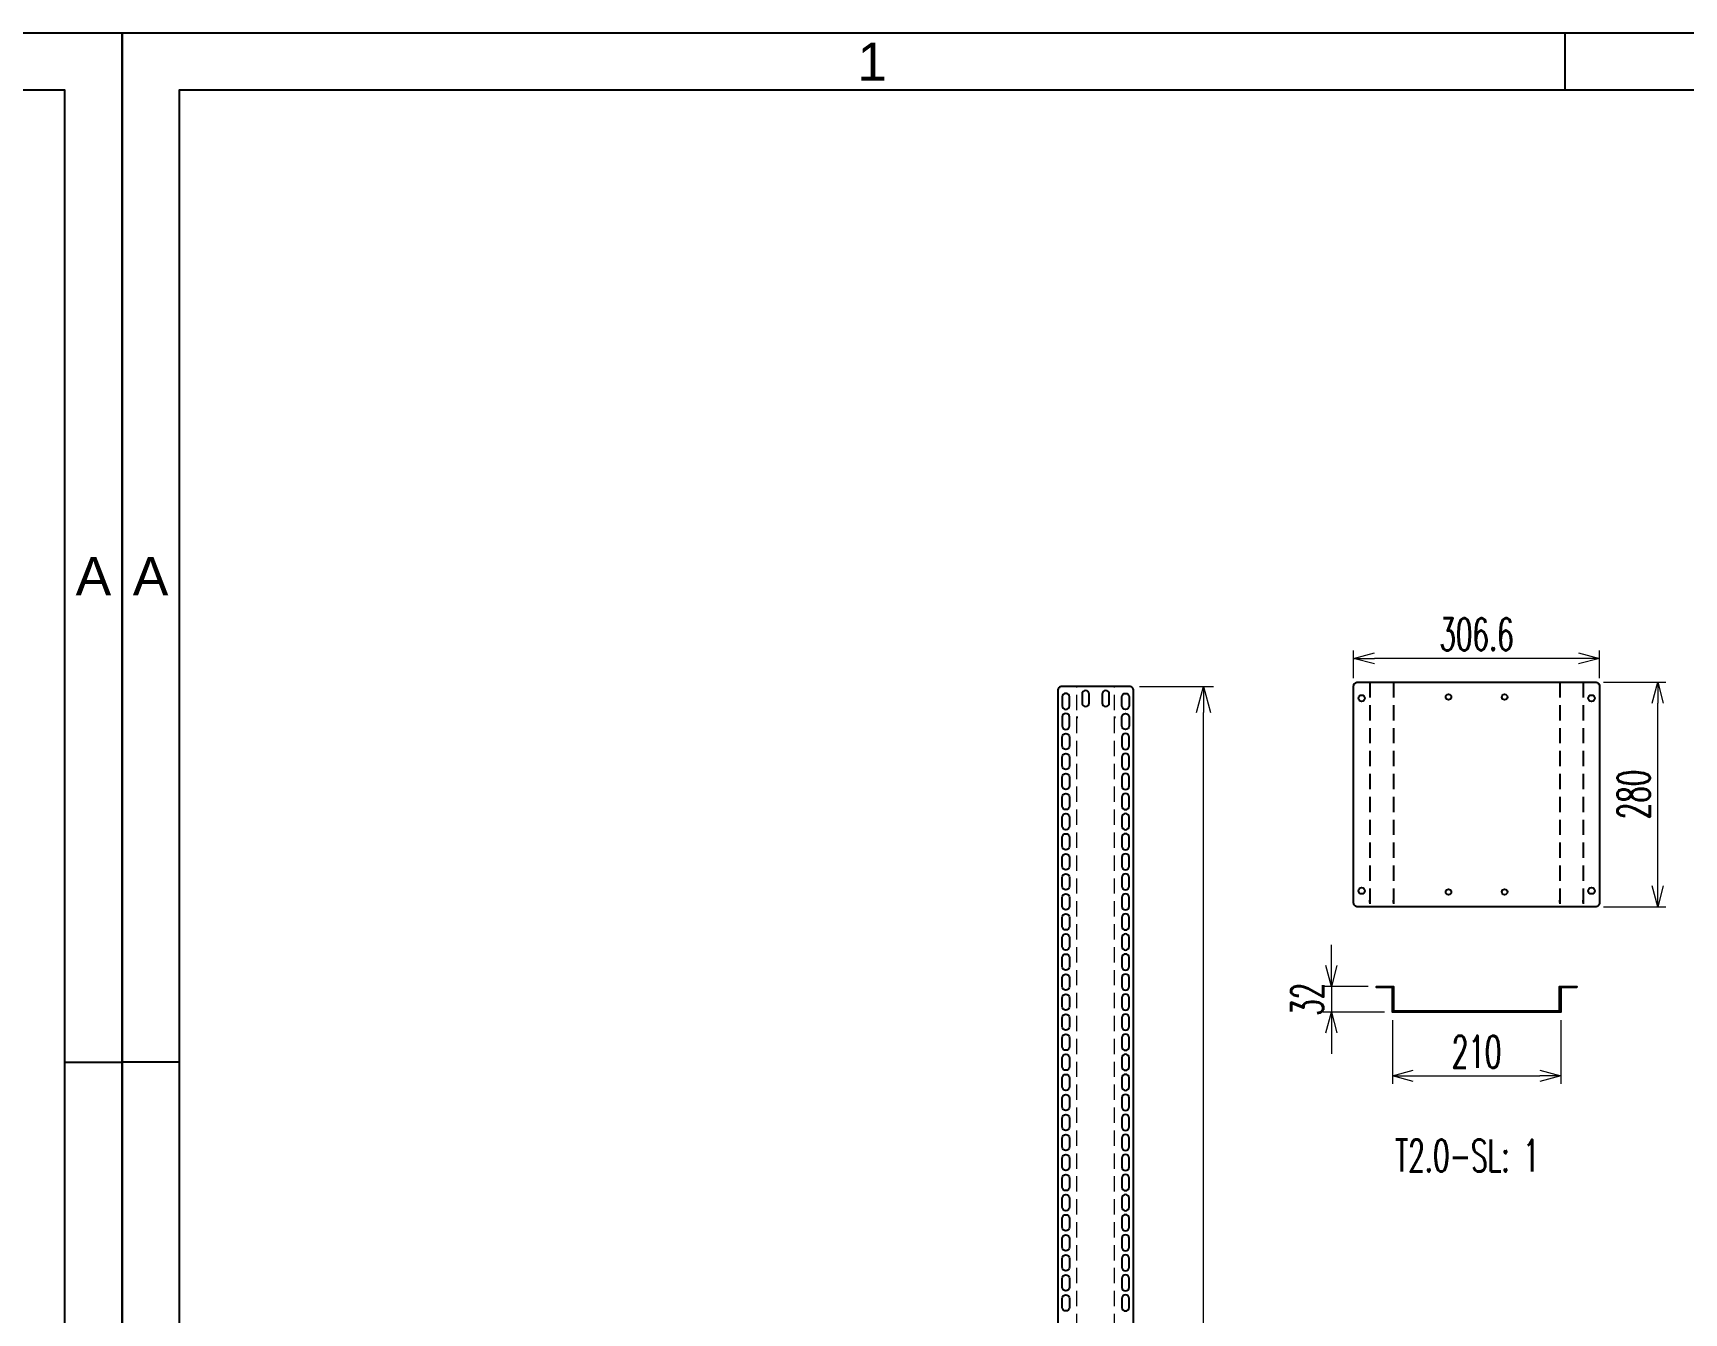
# Model space of a CAD drawing. Header units: millimetres. Extents: x 173893 to 258446, y -176540 to -123824.
# Drawn here: x 219037 to 221096, y -162314 to -160719 of the extents above; entities that cross this region are included whole.
import ezdxf
from ezdxf.enums import TextEntityAlignment as Align

# ---------------------------------------------------------------- set-up
doc = ezdxf.new("R2010")
doc.units = ezdxf.units.MM
doc.header["$LTSCALE"] = 3
doc.linetypes.add('HIDDEN', pattern=[9.525, 6.35, -3.175])
doc.layers.add('@.DM. NÉT ĐỨT', color=8, linetype='HIDDEN', lineweight=9)
for name, color, linetype in [('@.HIDDEN', 8, 'HIDDEN'), ('@.TEXT', 7, 'Continuous'), ('@.VISIBLE', 7, 'Continuous'), ('dim', 7, 'Continuous')]:
    doc.layers.add(name, color=color, linetype=linetype)
doc.styles.add('Ann_w01', font='romans.shx', dxfattribs={"width": 0.6, "bigfont": 'chineset.shx'})
doc.styles.add('Arial', font='arial.ttf')
doc.dimstyles.new('Dim 01_SC20', dxfattribs={"dimscale": 20, "dimtxt": 2, "dimasz": 1.3, "dimexe": 0.5, "dimexo": 0.5, "dimgap": 0.5, "dimtad": 1, "dimdec": 1, "dimzin": 12, "dimdsep": 46, "dimtxsty": 'Ann_w01', "dimblk": 'OPEN30', "dimcen": 1.5, "dimclrd": 6, "dimclre": 6, "dimclrt": 3, "dimadec": 1, "dimazin": 3, "dimtm": 1e-09, "dimtfac": 1, "dimtdec": 1, "dimtix": 1, "dimtmove": 0, "dimatfit": 3, "dimldrblk": 'OPEN30', "dimfxl": 1, "dimtolj": 1, "dimlwd": 0, "dimlwe": 0, "dimarcsym": 0})
doc.dimstyles.new('Dim 01_SC25', dxfattribs={"dimscale": 25, "dimtxt": 2, "dimasz": 1.3, "dimexe": 0.5, "dimexo": 0.5, "dimgap": 0.5, "dimtad": 1, "dimdec": 1, "dimzin": 12, "dimdsep": 46, "dimtxsty": 'Ann_w01', "dimblk": 'OPEN30', "dimcen": 1.5, "dimclrd": 6, "dimclre": 6, "dimclrt": 3, "dimadec": 1, "dimazin": 3, "dimtm": 1e-09, "dimtfac": 1, "dimtdec": 1, "dimtix": 1, "dimtmove": 0, "dimatfit": 3, "dimldrblk": 'OPEN30', "dimfxl": 1, "dimtolj": 1, "dimlwd": 0, "dimlwe": 0, "dimarcsym": 0})

# ---------------------------------------------------------------- blocks, each defined once
blk = doc.blocks.new('_Open30')
at = {"color": 0, "linetype": 'ByBlock', "lineweight": -2}
for p, q in [((-1, 0.268), (0, 0)), ((0, 0), (-1, -0.268)), ((0, 0), (-1, 0))]:
    blk.add_line(p, q, dxfattribs=at)
blk = doc.blocks.new('*D195')
at = {"layer": 'Defpoints', "color": 0, "transparency": 16777216}
for p in [(220404.7, -161533.3), (220496.8, -161533.3), (220404.7, -163620.3)]:
    blk.add_point(p, dxfattribs=at)
at = {"layer": 'dim', "color": 6, "lineweight": 0, "transparency": 16777216}
for p, q in [((220417.2, -161533.3), (220509.3, -161533.3)), ((220496.8, -163587.8), (220496.8, -161565.8)), ((220417.2, -163620.3), (220509.3, -163620.3))]:
    blk.add_line(p, q, dxfattribs=at)
at = {"layer": 'dim', "color": 6, "lineweight": 0, "transparency": 16777216, "xscale": 32.5, "yscale": 32.5, "zscale": 32.5}
for p, rotation in [((220496.8, -161533.3), 90), ((220496.8, -163620.3), 270)]:
    blk.add_blockref('_Open30', p, dxfattribs=dict(at, rotation=rotation))
at = {"layer": 'dim', "color": 3, "transparency": 16777216, "insert": (220459.3, -162576.8), "char_height": 50, "attachment_point": 5, "rotation": 90, "style": 'Ann_w01'}
blk.add_mtext('\\A1;2087', dxfattribs=at)
blk = doc.blocks.new('*D276')
at = {"layer": 'Defpoints', "color": 0, "transparency": 16777216}
for p in [(220732.5, -161939.2), (220942.5, -161939.2), (220942.5, -162018.7)]:
    blk.add_point(p, dxfattribs=at)
at = {"layer": 'dim', "color": 6, "lineweight": 0, "transparency": 16777216}
for p, q in [((220732.5, -161949.2), (220732.5, -162028.7)), ((220942.5, -161949.2), (220942.5, -162028.7)), ((220758.5, -162018.7), (220916.5, -162018.7))]:
    blk.add_line(p, q, dxfattribs=at)
at = {"layer": 'dim', "color": 6, "lineweight": 0, "transparency": 16777216, "xscale": 26, "yscale": 26, "zscale": 26, "rotation": 180}
blk.add_blockref('_Open30', (220732.5, -162018.7), dxfattribs=at)
at = {"layer": 'dim', "color": 6, "lineweight": 0, "transparency": 16777216, "xscale": 26, "yscale": 26, "zscale": 26}
blk.add_blockref('_Open30', (220942.5, -162018.7), dxfattribs=at)
at = {"layer": 'dim', "color": 3, "transparency": 16777216, "insert": (220837.5, -161988.7), "char_height": 40, "attachment_point": 5, "style": 'Ann_w01'}
blk.add_mtext('\\A1;210', dxfattribs=at)
blk = doc.blocks.new('*D277')
at = {"layer": 'Defpoints', "color": 0, "transparency": 16777216}
for p in [(220712.5, -161907.2), (220656.4, -161939.2), (220732.5, -161939.2)]:
    blk.add_point(p, dxfattribs=at)
at = {"layer": 'dim', "color": 6, "lineweight": 0, "transparency": 16777216}
for p, q in [((220656.4, -161881.2), (220656.4, -161855.2)), ((220702.5, -161907.2), (220646.4, -161907.2)), ((220656.4, -161907.2), (220656.4, -161939.2)), ((220722.5, -161939.2), (220646.4, -161939.2)), ((220656.4, -161965.2), (220656.4, -161991.2))]:
    blk.add_line(p, q, dxfattribs=at)
at = {"layer": 'dim', "color": 6, "lineweight": 0, "transparency": 16777216, "xscale": 26, "yscale": 26, "zscale": 26}
for p, rotation in [((220656.4, -161907.2), 270), ((220656.4, -161939.2), 90)]:
    blk.add_blockref('_Open30', p, dxfattribs=dict(at, rotation=rotation))
at = {"layer": 'dim', "color": 3, "transparency": 16777216, "insert": (220626.4, -161923.2), "char_height": 40, "attachment_point": 5, "rotation": 90, "style": 'Ann_w01'}
blk.add_mtext('\\A1;32', dxfattribs=at)
blk = doc.blocks.new('*D278')
at = {"layer": 'Defpoints', "color": 0, "transparency": 16777216}
for p in [(220985.8, -161527.9), (221063.4, -161527.9), (220985.8, -161807.9)]:
    blk.add_point(p, dxfattribs=at)
at = {"layer": 'dim', "color": 6, "lineweight": 0, "transparency": 16777216}
for p, q in [((220995.8, -161527.9), (221073.4, -161527.9)), ((221063.4, -161781.9), (221063.4, -161553.9)), ((220995.8, -161807.9), (221073.4, -161807.9))]:
    blk.add_line(p, q, dxfattribs=at)
at = {"layer": 'dim', "color": 6, "lineweight": 0, "transparency": 16777216, "xscale": 26, "yscale": 26, "zscale": 26}
for p, rotation in [((221063.4, -161527.9), 90), ((221063.4, -161807.9), 270)]:
    blk.add_blockref('_Open30', p, dxfattribs=dict(at, rotation=rotation))
at = {"layer": 'dim', "color": 3, "transparency": 16777216, "insert": (221033.4, -161667.9), "char_height": 40, "attachment_point": 5, "rotation": 90, "style": 'Ann_w01'}
blk.add_mtext('\\A1;280', dxfattribs=at)
blk = doc.blocks.new('*D279')
at = {"layer": 'Defpoints', "color": 0, "transparency": 16777216}
for p in [(220684.2, -161498.2), (220684.2, -161532.9), (220990.8, -161532.9)]:
    blk.add_point(p, dxfattribs=at)
at = {"layer": 'dim', "color": 6, "lineweight": 0, "transparency": 16777216}
for p, q in [((220684.2, -161522.9), (220684.2, -161488.2)), ((220964.8, -161498.2), (220710.2, -161498.2)), ((220990.8, -161522.9), (220990.8, -161488.2))]:
    blk.add_line(p, q, dxfattribs=at)
at = {"layer": 'dim', "color": 6, "lineweight": 0, "transparency": 16777216, "xscale": 26, "yscale": 26, "zscale": 26, "rotation": 180}
blk.add_blockref('_Open30', (220684.2, -161498.2), dxfattribs=at)
at = {"layer": 'dim', "color": 6, "lineweight": 0, "transparency": 16777216, "xscale": 26, "yscale": 26, "zscale": 26}
blk.add_blockref('_Open30', (220990.8, -161498.2), dxfattribs=at)
at = {"layer": 'dim', "color": 3, "transparency": 16777216, "insert": (220837.5, -161468.2), "char_height": 40, "attachment_point": 5, "style": 'Ann_w01'}
blk.add_mtext('\\A1;306.6', dxfattribs=at)
blk = doc.blocks.new('KHUNG BAN VE (Made by Tung)')
at = {"layer": '@.VISIBLE', "color": 8}
for p, q in [((75.75, 207), (75.75, 210)), ((3, 156), (0, 156)), ((294, 156), (297, 156))]:
    blk.add_line(p, q, dxfattribs=at)
for points in [[(0, 0), (297, 0), (297, 210), (0, 210)], [(3, 3), (294, 3), (294, 207), (3, 207)]]:
    blk.add_lwpolyline(points, close=True, dxfattribs=at)
at = {"layer": '@.TEXT', "color": 1, "style": 'Arial'}
for s, p in [('1', (39.375, 208.5)), ('A', (1.5, 181.5)), ('A', (295.5, 181.5))]:
    blk.add_text(s, height=2, dxfattribs=at).set_placement(p, align=Align.MIDDLE_CENTER)
for tag, height, p in [('DESIGNER_NAME', 2, (38, 15.5)), ('PROJECT_CODE', 2, (258.5, 15.5)), ('SCALE', 2, (289, 15.5)), ('APPROVED_NAME', 2, (38, 10.5)), ('CUSTOMER_NAME', 2, (258.5, 10.5)), ('PAGE', 2, (289, 10.5)), ('DRAWING_NAME', 4, (173, 8)), ('TOTAL', 2, (289, 5.5))]:
    blk.add_attdef(tag, text='', height=height, dxfattribs=at).set_placement(p, align=Align.MIDDLE_CENTER)

msp = doc.modelspace()

# ---------------------------------------------------------------- linework, layer by layer
at = {"color": 1}
for p, q in [((220338.9, -161570.76), (220338.9, -161572.76)), ((220386.1, -161570.76), (220386.1, -161572.76))]:
    msp.add_line(p, q, dxfattribs=at)
for points in [[(220404.7, -163620.28, 0.4142136), (220409.7, -163615.28), (220409.7, -161538.28, 0.4142136), (220404.7, -161533.28), (220320.3, -161533.28, 0.4142136), (220315.3, -161538.28), (220315.3, -163615.28, 0.4142136), (220320.3, -163620.28)], [(220329.8, -161557.28), (220329.8, -161546.28, 0.4142136), (220325.3, -161541.78), (220325.3, -161541.78, 0.4142136), (220320.8, -161546.28), (220320.8, -161557.28, 0.4142136), (220325.3, -161561.78), (220325.3, -161561.78, 0.4142136)], [(220354.5, -161553.78), (220354.5, -161542.78, 0.4142136), (220350, -161538.28), (220350, -161538.28, 0.4142136), (220345.5, -161542.78), (220345.5, -161553.78, 0.4142136), (220350, -161558.28), (220350, -161558.28, 0.4142136)], [(220379.5, -161553.78), (220379.5, -161542.78, 0.4142136), (220375, -161538.28), (220375, -161538.28, 0.4142136), (220370.5, -161542.78), (220370.5, -161553.78, 0.4142136), (220375, -161558.28), (220375, -161558.28, 0.4142136)], [(220395.2, -161557.28), (220395.2, -161546.28, -0.4142136), (220399.7, -161541.78), (220399.7, -161541.78, -0.4142136), (220404.2, -161546.28), (220404.2, -161557.28, -0.4142136), (220399.7, -161561.78), (220399.7, -161561.78, -0.4142136)], [(220329.8, -161582.28), (220329.8, -161571.28, 0.4142136), (220325.3, -161566.78), (220325.3, -161566.78, 0.4142136), (220320.8, -161571.28), (220320.8, -161582.28, 0.4142136), (220325.3, -161586.78), (220325.3, -161586.78, 0.4142136)], [(220395.2, -161582.28), (220395.2, -161571.28, -0.4142136), (220399.7, -161566.78), (220399.7, -161566.78, -0.4142136), (220404.2, -161571.28), (220404.2, -161582.28, -0.4142136), (220399.7, -161586.78), (220399.7, -161586.78, -0.4142136)], [(220329.8, -161596.28), (220329.8, -161607.28, -0.4142136), (220325.3, -161611.78), (220325.3, -161611.78, -0.4142136), (220320.8, -161607.28), (220320.8, -161596.28, -0.4142136), (220325.3, -161591.78), (220325.3, -161591.78, -0.4142136)], [(220395.2, -161596.28), (220395.2, -161607.28, 0.4142136), (220399.7, -161611.78), (220399.7, -161611.78, 0.4142136), (220404.2, -161607.28), (220404.2, -161596.28, 0.4142136), (220399.7, -161591.78), (220399.7, -161591.78, 0.4142136)], [(220329.8, -161621.28), (220329.8, -161632.28, -0.4142136), (220325.3, -161636.78), (220325.3, -161636.78, -0.4142136), (220320.8, -161632.28), (220320.8, -161621.28, -0.4142136), (220325.3, -161616.78), (220325.3, -161616.78, -0.4142136)], [(220395.2, -161621.28), (220395.2, -161632.28, 0.4142136), (220399.7, -161636.78), (220399.7, -161636.78, 0.4142136), (220404.2, -161632.28), (220404.2, -161621.28, 0.4142136), (220399.7, -161616.78), (220399.7, -161616.78, 0.4142136)], [(220329.8, -161646.28), (220329.8, -161657.28, -0.4142136), (220325.3, -161661.78), (220325.3, -161661.78, -0.4142136), (220320.8, -161657.28), (220320.8, -161646.28, -0.4142136), (220325.3, -161641.78), (220325.3, -161641.78, -0.4142136)], [(220395.2, -161646.28), (220395.2, -161657.28, 0.4142136), (220399.7, -161661.78), (220399.7, -161661.78, 0.4142136), (220404.2, -161657.28), (220404.2, -161646.28, 0.4142136), (220399.7, -161641.78), (220399.7, -161641.78, 0.4142136)], [(220329.8, -161671.28), (220329.8, -161682.28, -0.4142136), (220325.3, -161686.78), (220325.3, -161686.78, -0.4142136), (220320.8, -161682.28), (220320.8, -161671.28, -0.4142136), (220325.3, -161666.78), (220325.3, -161666.78, -0.4142136)], [(220395.2, -161671.28), (220395.2, -161682.28, 0.4142136), (220399.7, -161686.78), (220399.7, -161686.78, 0.4142136), (220404.2, -161682.28), (220404.2, -161671.28, 0.4142136), (220399.7, -161666.78), (220399.7, -161666.78, 0.4142136)], [(220329.8, -161696.28), (220329.8, -161707.28, -0.4142136), (220325.3, -161711.78), (220325.3, -161711.78, -0.4142136), (220320.8, -161707.28), (220320.8, -161696.28, -0.4142136), (220325.3, -161691.78), (220325.3, -161691.78, -0.4142136)], [(220395.2, -161696.28), (220395.2, -161707.28, 0.4142136), (220399.7, -161711.78), (220399.7, -161711.78, 0.4142136), (220404.2, -161707.28), (220404.2, -161696.28, 0.4142136), (220399.7, -161691.78), (220399.7, -161691.78, 0.4142136)], [(220329.8, -161721.28), (220329.8, -161732.28, -0.4142136), (220325.3, -161736.78), (220325.3, -161736.78, -0.4142136), (220320.8, -161732.28), (220320.8, -161721.28, -0.4142136), (220325.3, -161716.78), (220325.3, -161716.78, -0.4142136)], [(220395.2, -161721.28), (220395.2, -161732.28, 0.4142136), (220399.7, -161736.78), (220399.7, -161736.78, 0.4142136), (220404.2, -161732.28), (220404.2, -161721.28, 0.4142136), (220399.7, -161716.78), (220399.7, -161716.78, 0.4142136)], [(220329.8, -161746.28), (220329.8, -161757.28, -0.4142136), (220325.3, -161761.78), (220325.3, -161761.78, -0.4142136), (220320.8, -161757.28), (220320.8, -161746.28, -0.4142136), (220325.3, -161741.78), (220325.3, -161741.78, -0.4142136)], [(220395.2, -161746.28), (220395.2, -161757.28, 0.4142136), (220399.7, -161761.78), (220399.7, -161761.78, 0.4142136), (220404.2, -161757.28), (220404.2, -161746.28, 0.4142136), (220399.7, -161741.78), (220399.7, -161741.78, 0.4142136)], [(220329.8, -161771.28), (220329.8, -161782.28, -0.4142136), (220325.3, -161786.78), (220325.3, -161786.78, -0.4142136), (220320.8, -161782.28), (220320.8, -161771.28, -0.4142136), (220325.3, -161766.78), (220325.3, -161766.78, -0.4142136)], [(220395.2, -161771.28), (220395.2, -161782.28, 0.4142136), (220399.7, -161786.78), (220399.7, -161786.78, 0.4142136), (220404.2, -161782.28), (220404.2, -161771.28, 0.4142136), (220399.7, -161766.78), (220399.7, -161766.78, 0.4142136)], [(220329.8, -161796.28), (220329.8, -161807.28, -0.4142136), (220325.3, -161811.78), (220325.3, -161811.78, -0.4142136), (220320.8, -161807.28), (220320.8, -161796.28, -0.4142136), (220325.3, -161791.78), (220325.3, -161791.78, -0.4142136)], [(220395.2, -161796.28), (220395.2, -161807.28, 0.4142136), (220399.7, -161811.78), (220399.7, -161811.78, 0.4142136), (220404.2, -161807.28), (220404.2, -161796.28, 0.4142136), (220399.7, -161791.78), (220399.7, -161791.78, 0.4142136)], [(220329.8, -161821.28), (220329.8, -161832.28, -0.4142136), (220325.3, -161836.78), (220325.3, -161836.78, -0.4142136), (220320.8, -161832.28), (220320.8, -161821.28, -0.4142136), (220325.3, -161816.78), (220325.3, -161816.78, -0.4142136)], [(220395.2, -161821.28), (220395.2, -161832.28, 0.4142136), (220399.7, -161836.78), (220399.7, -161836.78, 0.4142136), (220404.2, -161832.28), (220404.2, -161821.28, 0.4142136), (220399.7, -161816.78), (220399.7, -161816.78, 0.4142136)], [(220329.8, -161846.28), (220329.8, -161857.28, -0.4142136), (220325.3, -161861.78), (220325.3, -161861.78, -0.4142136), (220320.8, -161857.28), (220320.8, -161846.28, -0.4142136), (220325.3, -161841.78), (220325.3, -161841.78, -0.4142136)], [(220395.2, -161846.28), (220395.2, -161857.28, 0.4142136), (220399.7, -161861.78), (220399.7, -161861.78, 0.4142136), (220404.2, -161857.28), (220404.2, -161846.28, 0.4142136), (220399.7, -161841.78), (220399.7, -161841.78, 0.4142136)], [(220329.8, -161871.28), (220329.8, -161882.28, -0.4142136), (220325.3, -161886.78), (220325.3, -161886.78, -0.4142136), (220320.8, -161882.28), (220320.8, -161871.28, -0.4142136), (220325.3, -161866.78), (220325.3, -161866.78, -0.4142136)], [(220395.2, -161871.28), (220395.2, -161882.28, 0.4142136), (220399.7, -161886.78), (220399.7, -161886.78, 0.4142136), (220404.2, -161882.28), (220404.2, -161871.28, 0.4142136), (220399.7, -161866.78), (220399.7, -161866.78, 0.4142136)], [(220329.8, -161896.28), (220329.8, -161907.28, -0.4142136), (220325.3, -161911.78), (220325.3, -161911.78, -0.4142136), (220320.8, -161907.28), (220320.8, -161896.28, -0.4142136), (220325.3, -161891.78), (220325.3, -161891.78, -0.4142136)], [(220395.2, -161896.28), (220395.2, -161907.28, 0.4142136), (220399.7, -161911.78), (220399.7, -161911.78, 0.4142136), (220404.2, -161907.28), (220404.2, -161896.28, 0.4142136), (220399.7, -161891.78), (220399.7, -161891.78, 0.4142136)], [(220329.8, -161921.28), (220329.8, -161932.28, -0.4142136), (220325.3, -161936.78), (220325.3, -161936.78, -0.4142136), (220320.8, -161932.28), (220320.8, -161921.28, -0.4142136), (220325.3, -161916.78), (220325.3, -161916.78, -0.4142136)], [(220395.2, -161921.28), (220395.2, -161932.28, 0.4142136), (220399.7, -161936.78), (220399.7, -161936.78, 0.4142136), (220404.2, -161932.28), (220404.2, -161921.28, 0.4142136), (220399.7, -161916.78), (220399.7, -161916.78, 0.4142136)], [(220329.8, -161946.28), (220329.8, -161957.28, -0.4142136), (220325.3, -161961.78), (220325.3, -161961.78, -0.4142136), (220320.8, -161957.28), (220320.8, -161946.28, -0.4142136), (220325.3, -161941.78), (220325.3, -161941.78, -0.4142136)], [(220395.2, -161946.28), (220395.2, -161957.28, 0.4142136), (220399.7, -161961.78), (220399.7, -161961.78, 0.4142136), (220404.2, -161957.28), (220404.2, -161946.28, 0.4142136), (220399.7, -161941.78), (220399.7, -161941.78, 0.4142136)], [(220329.8, -161971.28), (220329.8, -161982.28, -0.4142136), (220325.3, -161986.78), (220325.3, -161986.78, -0.4142136), (220320.8, -161982.28), (220320.8, -161971.28, -0.4142136), (220325.3, -161966.78), (220325.3, -161966.78, -0.4142136)], [(220395.2, -161971.28), (220395.2, -161982.28, 0.4142136), (220399.7, -161986.78), (220399.7, -161986.78, 0.4142136), (220404.2, -161982.28), (220404.2, -161971.28, 0.4142136), (220399.7, -161966.78), (220399.7, -161966.78, 0.4142136)], [(220329.8, -161996.28), (220329.8, -162007.28, -0.4142136), (220325.3, -162011.78), (220325.3, -162011.78, -0.4142136), (220320.8, -162007.28), (220320.8, -161996.28, -0.4142136), (220325.3, -161991.78), (220325.3, -161991.78, -0.4142136)], [(220395.2, -161996.28), (220395.2, -162007.28, 0.4142136), (220399.7, -162011.78), (220399.7, -162011.78, 0.4142136), (220404.2, -162007.28), (220404.2, -161996.28, 0.4142136), (220399.7, -161991.78), (220399.7, -161991.78, 0.4142136)], [(220329.8, -162021.28), (220329.8, -162032.28, -0.4142136), (220325.3, -162036.78), (220325.3, -162036.78, -0.4142136), (220320.8, -162032.28), (220320.8, -162021.28, -0.4142136), (220325.3, -162016.78), (220325.3, -162016.78, -0.4142136)], [(220395.2, -162021.28), (220395.2, -162032.28, 0.4142136), (220399.7, -162036.78), (220399.7, -162036.78, 0.4142136), (220404.2, -162032.28), (220404.2, -162021.28, 0.4142136), (220399.7, -162016.78), (220399.7, -162016.78, 0.4142136)], [(220329.8, -162046.28), (220329.8, -162057.28, -0.4142136), (220325.3, -162061.78), (220325.3, -162061.78, -0.4142136), (220320.8, -162057.28), (220320.8, -162046.28, -0.4142136), (220325.3, -162041.78), (220325.3, -162041.78, -0.4142136)], [(220395.2, -162046.28), (220395.2, -162057.28, 0.4142136), (220399.7, -162061.78), (220399.7, -162061.78, 0.4142136), (220404.2, -162057.28), (220404.2, -162046.28, 0.4142136), (220399.7, -162041.78), (220399.7, -162041.78, 0.4142136)], [(220329.8, -162071.28), (220329.8, -162082.28, -0.4142136), (220325.3, -162086.78), (220325.3, -162086.78, -0.4142136), (220320.8, -162082.28), (220320.8, -162071.28, -0.4142136), (220325.3, -162066.78), (220325.3, -162066.78, -0.4142136)], [(220395.2, -162071.28), (220395.2, -162082.28, 0.4142136), (220399.7, -162086.78), (220399.7, -162086.78, 0.4142136), (220404.2, -162082.28), (220404.2, -162071.28, 0.4142136), (220399.7, -162066.78), (220399.7, -162066.78, 0.4142136)], [(220329.8, -162096.28), (220329.8, -162107.28, -0.4142136), (220325.3, -162111.78), (220325.3, -162111.78, -0.4142136), (220320.8, -162107.28), (220320.8, -162096.28, -0.4142136), (220325.3, -162091.78), (220325.3, -162091.78, -0.4142136)], [(220395.2, -162096.28), (220395.2, -162107.28, 0.4142136), (220399.7, -162111.78), (220399.7, -162111.78, 0.4142136), (220404.2, -162107.28), (220404.2, -162096.28, 0.4142136), (220399.7, -162091.78), (220399.7, -162091.78, 0.4142136)], [(220329.8, -162121.28), (220329.8, -162132.28, -0.4142136), (220325.3, -162136.78), (220325.3, -162136.78, -0.4142136), (220320.8, -162132.28), (220320.8, -162121.28, -0.4142136), (220325.3, -162116.78), (220325.3, -162116.78, -0.4142136)], [(220395.2, -162121.28), (220395.2, -162132.28, 0.4142136), (220399.7, -162136.78), (220399.7, -162136.78, 0.4142136), (220404.2, -162132.28), (220404.2, -162121.28, 0.4142136), (220399.7, -162116.78), (220399.7, -162116.78, 0.4142136)], [(220329.8, -162146.28), (220329.8, -162157.28, -0.4142136), (220325.3, -162161.78), (220325.3, -162161.78, -0.4142136), (220320.8, -162157.28), (220320.8, -162146.28, -0.4142136), (220325.3, -162141.78), (220325.3, -162141.78, -0.4142136)], [(220395.2, -162146.28), (220395.2, -162157.28, 0.4142136), (220399.7, -162161.78), (220399.7, -162161.78, 0.4142136), (220404.2, -162157.28), (220404.2, -162146.28, 0.4142136), (220399.7, -162141.78), (220399.7, -162141.78, 0.4142136)], [(220329.8, -162171.28), (220329.8, -162182.28, -0.4142136), (220325.3, -162186.78), (220325.3, -162186.78, -0.4142136), (220320.8, -162182.28), (220320.8, -162171.28, -0.4142136), (220325.3, -162166.78), (220325.3, -162166.78, -0.4142136)], [(220395.2, -162171.28), (220395.2, -162182.28, 0.4142136), (220399.7, -162186.78), (220399.7, -162186.78, 0.4142136), (220404.2, -162182.28), (220404.2, -162171.28, 0.4142136), (220399.7, -162166.78), (220399.7, -162166.78, 0.4142136)], [(220329.8, -162196.28), (220329.8, -162207.28, -0.4142136), (220325.3, -162211.78), (220325.3, -162211.78, -0.4142136), (220320.8, -162207.28), (220320.8, -162196.28, -0.4142136), (220325.3, -162191.78), (220325.3, -162191.78, -0.4142136)], [(220395.2, -162196.28), (220395.2, -162207.28, 0.4142136), (220399.7, -162211.78), (220399.7, -162211.78, 0.4142136), (220404.2, -162207.28), (220404.2, -162196.28, 0.4142136), (220399.7, -162191.78), (220399.7, -162191.78, 0.4142136)], [(220329.8, -162221.28), (220329.8, -162232.28, -0.4142136), (220325.3, -162236.78), (220325.3, -162236.78, -0.4142136), (220320.8, -162232.28), (220320.8, -162221.28, -0.4142136), (220325.3, -162216.78), (220325.3, -162216.78, -0.4142136)], [(220395.2, -162221.28), (220395.2, -162232.28, 0.4142136), (220399.7, -162236.78), (220399.7, -162236.78, 0.4142136), (220404.2, -162232.28), (220404.2, -162221.28, 0.4142136), (220399.7, -162216.78), (220399.7, -162216.78, 0.4142136)], [(220329.8, -162246.28), (220329.8, -162257.28, -0.4142136), (220325.3, -162261.78), (220325.3, -162261.78, -0.4142136), (220320.8, -162257.28), (220320.8, -162246.28, -0.4142136), (220325.3, -162241.78), (220325.3, -162241.78, -0.4142136)], [(220395.2, -162246.28), (220395.2, -162257.28, 0.4142136), (220399.7, -162261.78), (220399.7, -162261.78, 0.4142136), (220404.2, -162257.28), (220404.2, -162246.28, 0.4142136), (220399.7, -162241.78), (220399.7, -162241.78, 0.4142136)], [(220329.8, -162271.28), (220329.8, -162282.28, -0.4142136), (220325.3, -162286.78), (220325.3, -162286.78, -0.4142136), (220320.8, -162282.28), (220320.8, -162271.28, -0.4142136), (220325.3, -162266.78), (220325.3, -162266.78, -0.4142136)], [(220395.2, -162271.28), (220395.2, -162282.28, 0.4142136), (220399.7, -162286.78), (220399.7, -162286.78, 0.4142136), (220404.2, -162282.28), (220404.2, -162271.28, 0.4142136), (220399.7, -162266.78), (220399.7, -162266.78, 0.4142136)], [(220329.8, -162296.28), (220329.8, -162307.28, -0.4142136), (220325.3, -162311.78), (220325.3, -162311.78, -0.4142136), (220320.8, -162307.28), (220320.8, -162296.28, -0.4142136), (220325.3, -162291.78), (220325.3, -162291.78, -0.4142136)], [(220395.2, -162296.28), (220395.2, -162307.28, 0.4142136), (220399.7, -162311.78), (220399.7, -162311.78, 0.4142136), (220404.2, -162307.28), (220404.2, -162296.28, 0.4142136), (220399.7, -162291.78), (220399.7, -162291.78, 0.4142136)]]:
    msp.add_lwpolyline(points, format="xyb", close=True)
at = {"color": 3}
for centre in [(220802.52, -161546.38), (220872.52, -161546.38), (220802.52, -161789.38), (220872.52, -161789.38)]:
    msp.add_circle(centre, 3.5, dxfattribs=at)
at = {"layer": '@.DM. NÉT ĐỨT', "linetype": 'HIDDEN'}
for p, q in [((220338.9, -163620.28), (220338.9, -161533.28)), ((220386.1, -163620.28), (220386.1, -161533.28))]:
    msp.add_line(p, q, dxfattribs=at)
at = {"layer": '@.HIDDEN'}
for p, q in [((220704.42, -161527.88), (220704.42, -161807.88)), ((220733.82, -161527.88), (220733.82, -161807.88)), ((220941.22, -161527.88), (220941.22, -161807.88)), ((220970.62, -161527.88), (220970.62, -161807.88))]:
    msp.add_line(p, q, dxfattribs=at)
at = {"layer": '@.VISIBLE', "color": 1}
for p, q in [((220704.42, -161533.2), (220704.42, -161536.2)), ((220733.82, -161533.2), (220733.82, -161536.2)), ((220941.22, -161533.2), (220941.22, -161536.2)), ((220970.62, -161533.2), (220970.62, -161536.2)), ((220704.42, -161802.55), (220704.42, -161799.55)), ((220733.82, -161802.55), (220733.82, -161799.55)), ((220941.22, -161802.55), (220941.22, -161799.55)), ((220970.62, -161802.55), (220970.62, -161799.55))]:
    msp.add_line(p, q, dxfattribs=at)
at = {"layer": '@.VISIBLE'}
msp.add_lwpolyline([(220990.82, -161532.88), (220990.82, -161802.88, -0.4142136), (220985.82, -161807.88), (220689.22, -161807.88, -0.4142136), (220684.22, -161802.88), (220684.22, -161532.88, -0.4142136), (220689.22, -161527.88), (220985.82, -161527.88, -0.4142136)], format="xyb", close=True, dxfattribs=at)
msp.add_lwpolyline([(220962.52, -161908.7), (220942.52, -161908.7), (220942.52, -161939.2), (220732.52, -161939.2), (220732.52, -161908.7), (220712.52, -161908.7), (220712.52, -161907.2), (220734.02, -161907.2), (220734.02, -161937.7), (220941.02, -161937.7), (220941.02, -161907.2), (220962.52, -161907.2)], close=True, dxfattribs=at)
at = {"layer": '@.VISIBLE', "color": 2}
for centre in [(220694.22, -161547.88), (220980.82, -161547.88), (220694.22, -161787.88), (220980.82, -161787.88)]:
    msp.add_circle(centre, 4, dxfattribs=at)

# ---------------------------------------------------------------- block references
at = {"layer": '@.VISIBLE', "xscale": 23.76, "yscale": 23.76, "zscale": 23.76}
for p in [(212091.51, -165708.16), (219148.23, -165708.16)]:
    msp.add_blockref('KHUNG BAN VE (Made by Tung)', p, dxfattribs=at)

# ---------------------------------------------------------------- texts
at = {"layer": '@.VISIBLE', "color": 1, "style": 'Ann_w01', "width": 0.6}
msp.add_text('T2.0-SL: 1', height=40, dxfattribs=at).set_placement((220825.95, -162118.06), align=Align.MIDDLE_CENTER)

# ---------------------------------------------------------------- dimensions: what is measured, and where the dimension line sits
at = {"layer": 'dim'}
for base, p1, p2, picture, middle in [((220684.22, -161498.25), (220990.82, -161532.88), (220684.22, -161532.88), '*D279', (220837.52, -161468.25)), ((220942.52, -162018.72), (220732.52, -161939.2), (220942.52, -161939.2), '*D276', (220837.52, -161988.72))]:
    dim = msp.add_linear_dim(base=base, p1=p1, p2=p2, dimstyle='Dim 01_SC20', dxfattribs=at)
    dim.commit()
    dim.dimension.update_dxf_attribs({"geometry": picture, "text_midpoint": middle})
for base, p1, p2, dimstyle, picture, middle in [((220496.84, -161533.28), (220404.7, -163620.28), (220404.7, -161533.28), 'Dim 01_SC25', '*D195', (220459.34, -162576.78)), ((221063.44, -161527.88), (220985.82, -161807.88), (220985.82, -161527.88), 'Dim 01_SC20', '*D278', (221033.44, -161667.88)), ((220656.4, -161939.2), (220712.52, -161907.2), (220732.52, -161939.2), 'Dim 01_SC20', '*D277', (220626.4, -161923.2))]:
    dim = msp.add_linear_dim(base=base, p1=p1, p2=p2, angle=90, dimstyle=dimstyle, dxfattribs=at)
    dim.commit()
    dim.dimension.update_dxf_attribs({"geometry": picture, "text_midpoint": middle})

doc.saveas('drawing.dxf')
